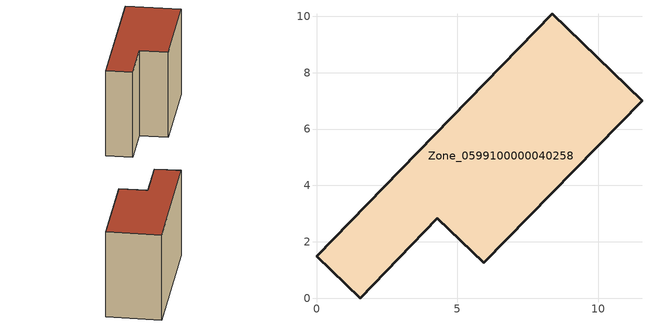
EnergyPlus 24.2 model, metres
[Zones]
Zone_0599100000040258
 floor ground (C_G): 4.29,2.84 1.55,0 0,1.49 8.37,10.09 11.55,7.01 5.94,1.25 z0
 wall outside (C_F): 8.37,10.09 0,1.49 1.55,0 4.29,2.84 5.94,1.25 11.55,7.01 8.37,10.09 z0:7.36
 roof outside (C_R): 5.94,1.25 11.55,7.01 8.37,10.09 0,1.49 1.55,0 4.29,2.84 z7.36
[BUILDING]
Pand.0599100000040258: North Axis=0; Terrain=City; Loads Convergence Tolerance Value=0.04; Temperature Convergence Tolerance Value=0.4; Solar Distribution=FullExterior; Maximum Number of Warmup Days=25; Minimum Number of Warmup Days=1
[Site:Location]
Rotterdam.The.Hague.AP_ZH_NLD Design_Conditions: Latitude=51.96; Longitude=4.45; Time Zone=1; Elevation=-4.5
[SITE:GROUNDTEMPERATURE:BUILDINGSURFACE]
18, 18, 18, 18, 18, 18, 18, 18, 18, 18, 18, 18
[MATERIAL] Thermal Absorptance=0.9; Solar Absorptance=0.7; Visible Absorptance=0.7
Name | Roughness | Thickness | Conductivity | Density | Specific Heat
G.TI.1946 | MediumSmooth | 0.15 | 1 | 540 | 1210
F.TI.1946 | Rough | 0.3 | 0.857143 | 1920 | 840
R.TI.1946 | MediumRough | 0.2 | 0.1 | 1500 | 1000
[CONSTRUCTION]
C_G: G.TI.1946
C_F: F.TI.1946
C_R: R.TI.1946
[ZONE]
Zone_0599100000040258: Type=1; Multiplier=1; Ceiling Height=Autocalculate; Volume=Autocalculate; Floor Area=autocalculate; Part of Total Floor Area=Yes
[ZONEINFILTRATION:DESIGNFLOWRATE]
Infil_Zone_0599100000040258: Zone or ZoneList or Space or SpaceList=Zone_0599100000040258; Schedule=AlwaysOn; Design Flow Rate Calculation Method=Flow/Area; Flow Rate per Floor Area=0.003; Constant Term Coefficient=1; Temperature Term Coefficient=0; Velocity Term Coefficient=0; Velocity Squared Term Coefficient=0
[HVACTEMPLATE:ZONE:IDEALLOADSAIRSYSTEM]
Zone_0599100000040258: Maximum Heating Supply Air Temperature=50; Minimum Cooling Supply Air Temperature=13; Maximum Heating Supply Air Humidity Ratio=0.0156; Minimum Cooling Supply Air Humidity Ratio=0.0077; Heating Limit=NoLimit; Cooling Limit=NoLimit; Dehumidification Control Type=ConstantSensibleHeatRatio; Cooling Sensible Heat Ratio=0.7; Dehumidification Setpoint=60; Humidification Control Type=None; Humidification Setpoint=30; Outdoor Air Method=None; Outdoor Air Flow Rate per Person=0.00944; Outdoor Air Flow Rate per Zone Floor Area=0; Outdoor Air Flow Rate per Zone=0; Demand Controlled Ventilation Type=None; Outdoor Air Economizer Type=NoEconomizer; Heat Recovery Type=None; Sensible Heat Recovery Effectiveness=0.7; Latent Heat Recovery Effectiveness=0.65
[ZONECONTROL:THERMOSTAT]
ThermostatControl_Zone_0599100000040258: Zone or ZoneList=Zone_0599100000040258; Control Type Schedule=DualSetpointControlType; Control 1=Thermostat_Zone_0599100000040258; Temperature Difference Between Cutout And Setpoint=0
[THERMOSTATSETPOINT:DUALSETPOINT]
Thermostat_Zone_0599100000040258: Heating Setpoint Temperature Schedule=HeatingSetpoint_Zone_0599100000040258; Cooling Setpoint Temperature Schedule=CoolingSetpoint_Zone_0599100000040258
[SCHEDULE:COMPACT]
HeatingSetpoint_Zone_0599100000040258: Through: 12/31, For: AllDays, Until: 24:00, 21
CoolingSetpoint_Zone_0599100000040258: Through: 12/31, For: AllDays, Until: 24:00, 24
DualSetpointControlType: Through: 12/31, For: AllDays, Until: 24:00, 4
AlwaysOn: Through: 12/31, For: AllDays, Until: 24:00, 1
